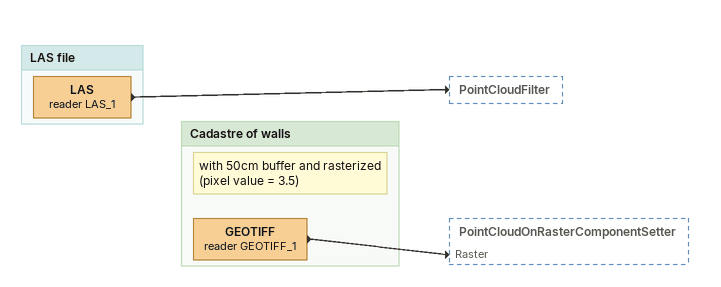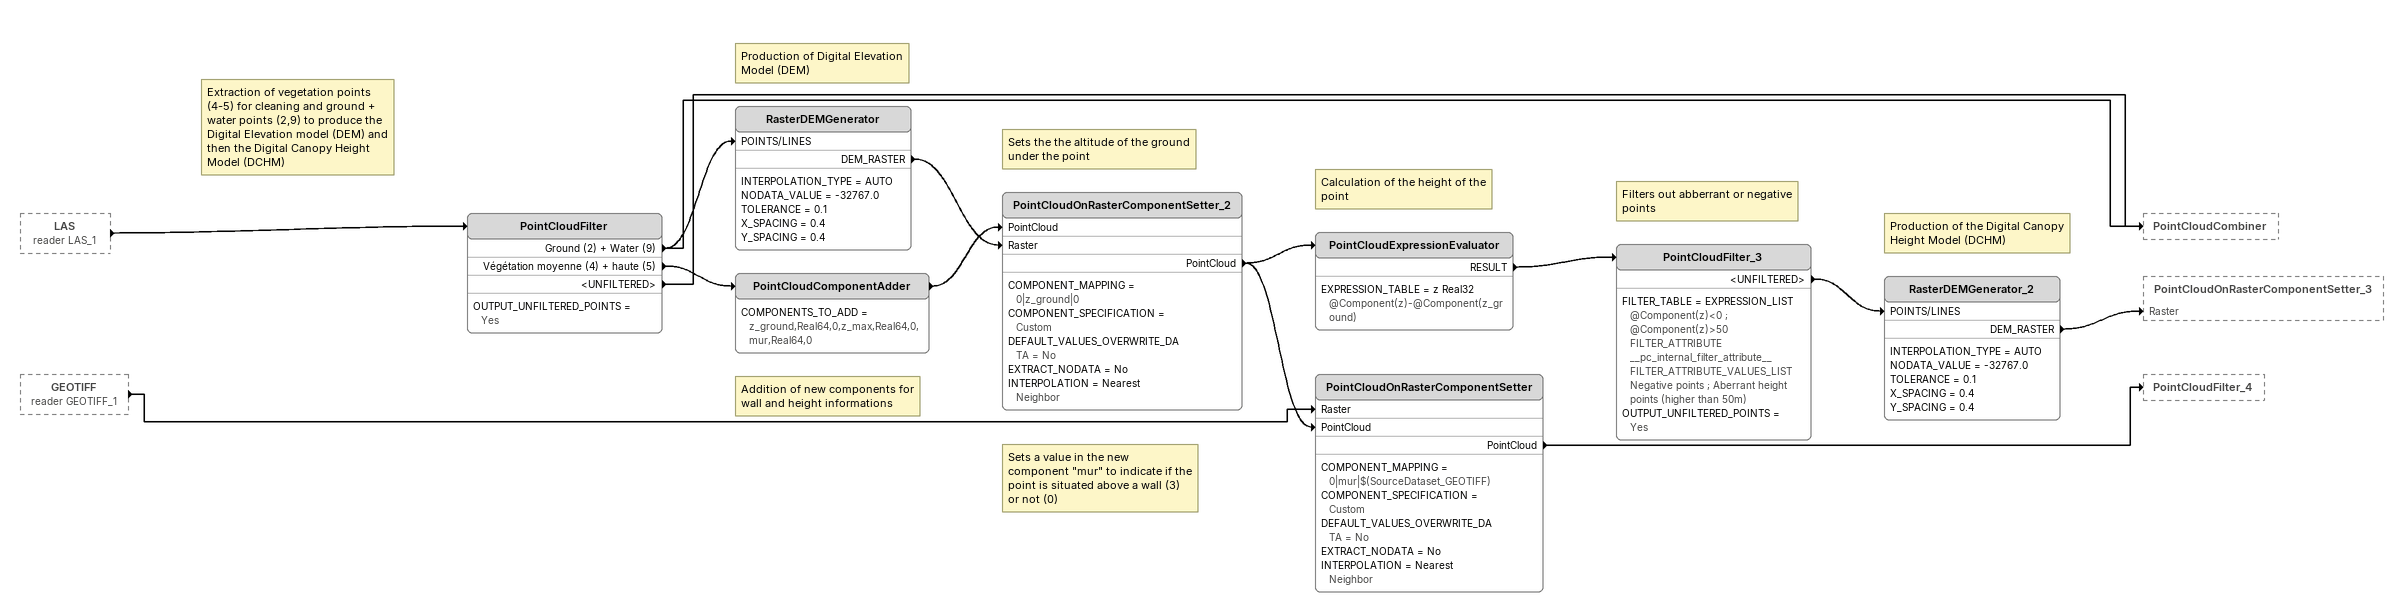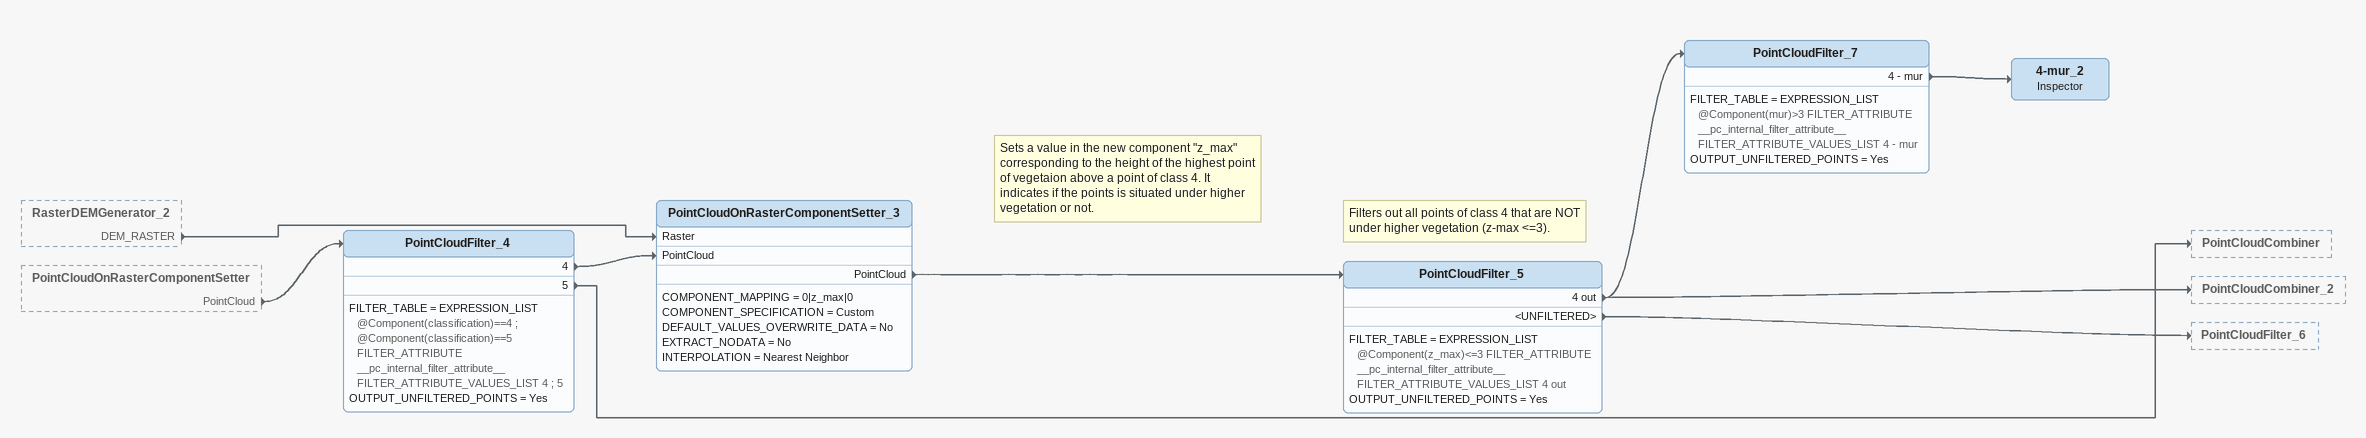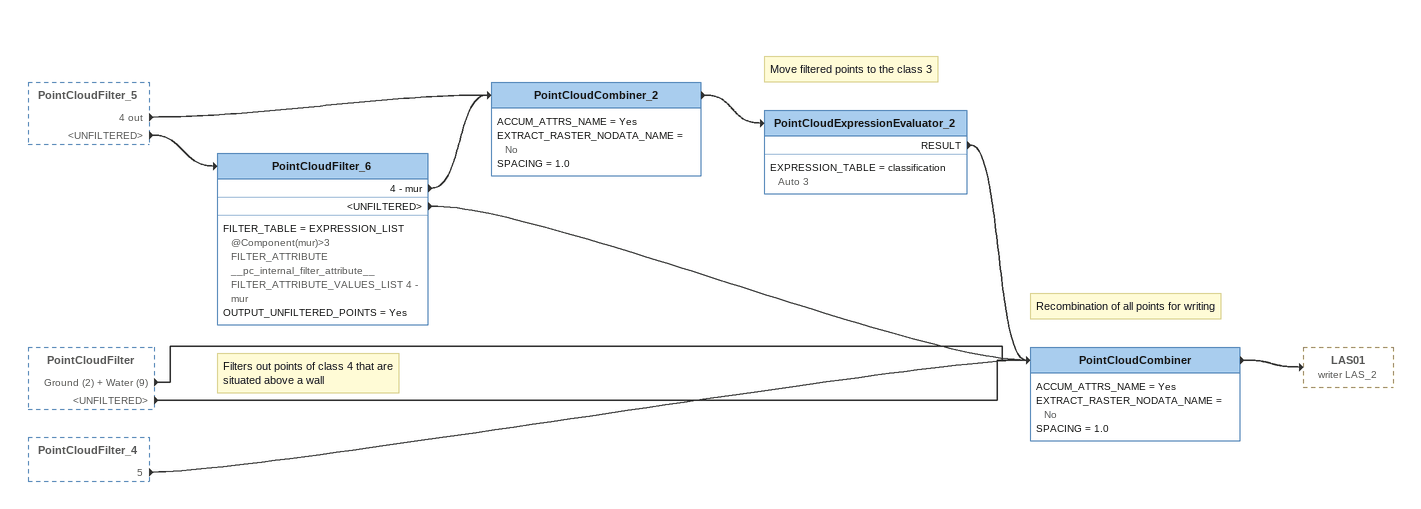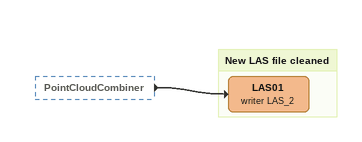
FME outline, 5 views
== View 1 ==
Bookmark: LAS file
LAS (reader LAS_1)
    -> PointCloudFilter

Bookmark: Cadastre of walls
Note: with 50cm buffer and rasterized (pixel value = 3.5)
GEOTIFF (reader GEOTIFF_1)
    -> PointCloudOnRasterComponentSetter [Raster]

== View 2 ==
LAS (reader LAS_1) [outside]
    -> PointCloudFilter
GEOTIFF (reader GEOTIFF_1) [outside]
    -> PointCloudOnRasterComponentSetter [Raster]
Note: Extraction of vegetation points (4-5) for cleaning and ground + water points (2,9) to produce the Digital Elevation model (DEM) and then the Digital Canopy Height Model (DCHM)
PointCloudFilter
    OUTPUT_UNFILTERED_POINTS = Yes
    Ground (2) + Water (9) -> RasterDEMGenerator [POINTS/LINES]
    Ground (2) + Water (9) -> PointCloudCombiner
    Végétation moyenne (4) + haute (5) -> PointCloudComponentAdder
    <UNFILTERED> -> PointCloudCombiner
Note: Production of Digital Elevation Model (DEM)
RasterDEMGenerator
    INTERPOLATION_TYPE = AUTO
    NODATA_VALUE = -32767.0
    TOLERANCE = 0.1
    X_SPACING = 0.4
    Y_SPACING = 0.4
    DEM_RASTER -> PointCloudOnRasterComponentSetter_2 [Raster]
Note: Addition of new components for wall and height informations
PointCloudComponentAdder
    COMPONENTS_TO_ADD = z_ground,Real64,0,z_max,Real64,0,mur,Real64,0
    -> PointCloudOnRasterComponentSetter_2 [PointCloud]
Note: Sets the the altitude of the ground under the point
PointCloudOnRasterComponentSetter_2
    COMPONENT_MAPPING = 0|z_ground|0
    COMPONENT_SPECIFICATION = Custom
    DEFAULT_VALUES_OVERWRITE_DATA = No
    EXTRACT_NODATA = No
    INTERPOLATION = Nearest Neighbor
    PointCloud -> PointCloudExpressionEvaluator
    PointCloud -> PointCloudOnRasterComponentSetter [PointCloud]
Note: Calculation of the height of the point
PointCloudExpressionEvaluator
    EXPRESSION_TABLE = z Real32 @Component(z)-@Component(z_ground)
    RESULT -> PointCloudFilter_3
Note: Filters out abberrant or negative points
PointCloudFilter_3
    FILTER_TABLE = EXPRESSION_LIST @Component(z)<0 ; @Component(z)>50 FILTER_ATTRIBUTE __pc_internal_filter_attribute__ FILTER_ATTRIBUTE_VALUES_LIST Negative points ; Aberrant height points (higher than 50m)
    OUTPUT_UNFILTERED_POINTS = Yes
    <UNFILTERED> -> RasterDEMGenerator_2 [POINTS/LINES]
Note: Production of the Digital Canopy Height Model (DCHM)
RasterDEMGenerator_2
    INTERPOLATION_TYPE = AUTO
    NODATA_VALUE = -32767.0
    TOLERANCE = 0.1
    X_SPACING = 0.4
    Y_SPACING = 0.4
    DEM_RASTER -> PointCloudOnRasterComponentSetter_3 [Raster]
Note: Sets a value in the new component "mur" to indicate if the point is situated above a wall (3) or not (0)
PointCloudOnRasterComponentSetter
    COMPONENT_MAPPING = 0|mur|$(SourceDataset_GEOTIFF)
    COMPONENT_SPECIFICATION = Custom
    DEFAULT_VALUES_OVERWRITE_DATA = No
    EXTRACT_NODATA = No
    INTERPOLATION = Nearest Neighbor
    PointCloud -> PointCloudFilter_4

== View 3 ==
RasterDEMGenerator_2 [outside]
    DEM_RASTER -> PointCloudOnRasterComponentSetter_3 [Raster]
PointCloudOnRasterComponentSetter [outside]
    PointCloud -> PointCloudFilter_4
PointCloudFilter_4
    FILTER_TABLE = EXPRESSION_LIST @Component(classification)==4 ; @Component(classification)==5 FILTER_ATTRIBUTE __pc_internal_filter_attribute__ FILTER_ATTRIBUTE_VALUES_LIST 4 ; 5
    OUTPUT_UNFILTERED_POINTS = Yes
    4 -> PointCloudOnRasterComponentSetter_3 [PointCloud]
    5 -> PointCloudCombiner
Note: Sets a value in the new component "z_max" corresponding to the height of the highest point of vegetaion above a point of class 4. It indicates if the points is situated under higher vegetation or not.
PointCloudOnRasterComponentSetter_3
    COMPONENT_MAPPING = 0|z_max|0
    COMPONENT_SPECIFICATION = Custom
    DEFAULT_VALUES_OVERWRITE_DATA = No
    EXTRACT_NODATA = No
    INTERPOLATION = Nearest Neighbor
    PointCloud -> PointCloudFilter_5
Note: Filters out all points of class 4 that are NOT under higher vegetation (z-max <=3).
PointCloudFilter_5
    FILTER_TABLE = EXPRESSION_LIST @Component(z_max)<=3 FILTER_ATTRIBUTE __pc_internal_filter_attribute__ FILTER_ATTRIBUTE_VALUES_LIST 4 out
    OUTPUT_UNFILTERED_POINTS = Yes
    4 out -> PointCloudFilter_7
    4 out -> PointCloudCombiner_2
    <UNFILTERED> -> PointCloudFilter_6
PointCloudFilter_7
    FILTER_TABLE = EXPRESSION_LIST @Component(mur)>3 FILTER_ATTRIBUTE __pc_internal_filter_attribute__ FILTER_ATTRIBUTE_VALUES_LIST 4 - mur
    OUTPUT_UNFILTERED_POINTS = Yes
    4 - mur -> 4-mur_2
4-mur_2: Inspector

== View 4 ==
PointCloudFilter_5 [outside]
    4 out -> PointCloudCombiner_2
    <UNFILTERED> -> PointCloudFilter_6
PointCloudFilter [outside]
    Ground (2) + Water (9) -> PointCloudCombiner
    <UNFILTERED> -> PointCloudCombiner
PointCloudFilter_4 [outside]
    5 -> PointCloudCombiner
Note: Filters out points of class 4 that are situated above a wall
PointCloudFilter_6
    FILTER_TABLE = EXPRESSION_LIST @Component(mur)>3 FILTER_ATTRIBUTE __pc_internal_filter_attribute__ FILTER_ATTRIBUTE_VALUES_LIST 4 - mur
    OUTPUT_UNFILTERED_POINTS = Yes
    4 - mur -> PointCloudCombiner_2
    <UNFILTERED> -> PointCloudCombiner
PointCloudCombiner_2
    ACCUM_ATTRS_NAME = Yes
    EXTRACT_RASTER_NODATA_NAME = No
    SPACING = 1.0
    -> PointCloudExpressionEvaluator_2
Note: Move filtered points to the class 3
PointCloudExpressionEvaluator_2
    EXPRESSION_TABLE = classification Auto 3
    RESULT -> PointCloudCombiner
Note: Recombination of all points for writing
PointCloudCombiner
    ACCUM_ATTRS_NAME = Yes
    EXTRACT_RASTER_NODATA_NAME = No
    SPACING = 1.0
    -> LAS01 (writer LAS_2)

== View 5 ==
PointCloudCombiner [outside]
    -> LAS01 (writer LAS_2)

Bookmark: New LAS file cleaned
LAS01 (writer LAS_2)
